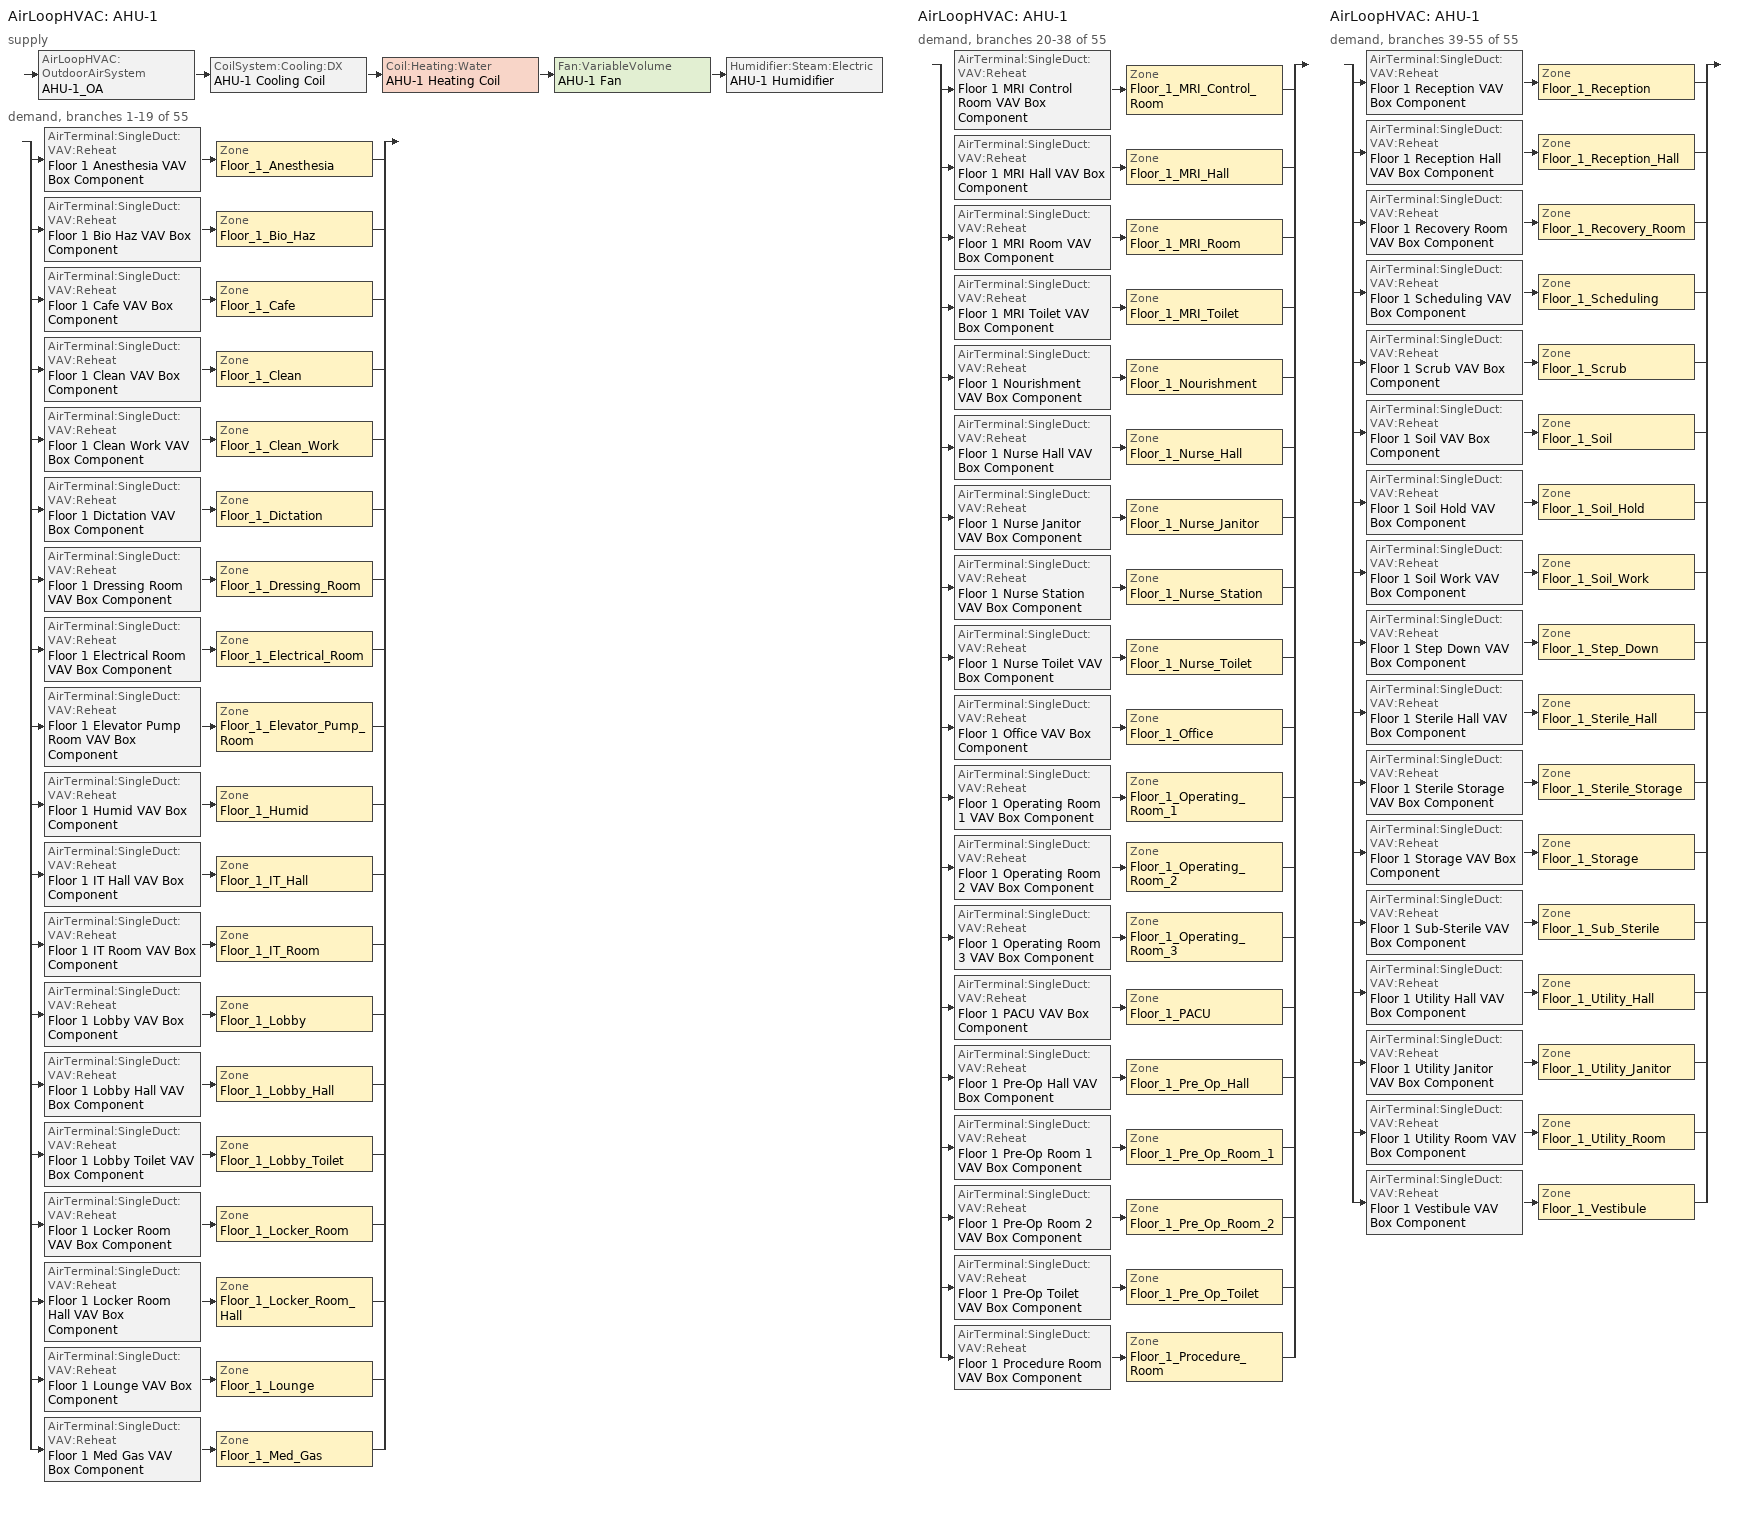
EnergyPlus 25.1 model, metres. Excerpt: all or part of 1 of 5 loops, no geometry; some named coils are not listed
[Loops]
AirLoopHVAC 'AHU-1'
 supply: AirLoopHVAC:OutdoorAirSystem 'AHU-1_OA' > CoilSystem:Cooling:DX 'AHU-1 Cooling Coil' > Coil:Heating:Water 'AHU-1 Heating Coil' > Fan:VariableVolume 'AHU-1 Fan' > Humidifier:Steam:Electric 'AHU-1 Humidifier'
 demand, branches 1-19 of 55: split
  | AirTerminal:SingleDuct:VAV:Reheat 'Floor 1 Anesthesia VAV Box Component' > Zone 'Floor_1_Anesthesia'
  | AirTerminal:SingleDuct:VAV:Reheat 'Floor 1 Bio Haz VAV Box Component' > Zone 'Floor_1_Bio_Haz'
  | AirTerminal:SingleDuct:VAV:Reheat 'Floor 1 Cafe VAV Box Component' > Zone 'Floor_1_Cafe'
  | AirTerminal:SingleDuct:VAV:Reheat 'Floor 1 Clean VAV Box Component' > Zone 'Floor_1_Clean'
  | AirTerminal:SingleDuct:VAV:Reheat 'Floor 1 Clean Work VAV Box Component' > Zone 'Floor_1_Clean_Work'
  | AirTerminal:SingleDuct:VAV:Reheat 'Floor 1 Dictation VAV Box Component' > Zone 'Floor_1_Dictation'
  | AirTerminal:SingleDuct:VAV:Reheat 'Floor 1 Dressing Room VAV Box Component' > Zone 'Floor_1_Dressing_Room'
  | AirTerminal:SingleDuct:VAV:Reheat 'Floor 1 Electrical Room VAV Box Component' > Zone 'Floor_1_Electrical_Room'
  | AirTerminal:SingleDuct:VAV:Reheat 'Floor 1 Elevator Pump Room VAV Box Component' > Zone 'Floor_1_Elevator_Pump_Room'
  | AirTerminal:SingleDuct:VAV:Reheat 'Floor 1 Humid VAV Box Component' > Zone 'Floor_1_Humid'
  | AirTerminal:SingleDuct:VAV:Reheat 'Floor 1 IT Hall VAV Box Component' > Zone 'Floor_1_IT_Hall'
  | AirTerminal:SingleDuct:VAV:Reheat 'Floor 1 IT Room VAV Box Component' > Zone 'Floor_1_IT_Room'
  | AirTerminal:SingleDuct:VAV:Reheat 'Floor 1 Lobby VAV Box Component' > Zone 'Floor_1_Lobby'
  | AirTerminal:SingleDuct:VAV:Reheat 'Floor 1 Lobby Hall VAV Box Component' > Zone 'Floor_1_Lobby_Hall'
  | AirTerminal:SingleDuct:VAV:Reheat 'Floor 1 Lobby Toilet VAV Box Component' > Zone 'Floor_1_Lobby_Toilet'
  | AirTerminal:SingleDuct:VAV:Reheat 'Floor 1 Locker Room VAV Box Component' > Zone 'Floor_1_Locker_Room'
  | AirTerminal:SingleDuct:VAV:Reheat 'Floor 1 Locker Room Hall VAV Box Component' > Zone 'Floor_1_Locker_Room_Hall'
  | AirTerminal:SingleDuct:VAV:Reheat 'Floor 1 Lounge VAV Box Component' > Zone 'Floor_1_Lounge'
  | AirTerminal:SingleDuct:VAV:Reheat 'Floor 1 Med Gas VAV Box Component' > Zone 'Floor_1_Med_Gas'
AirLoopHVAC 'AHU-1'
 demand, branches 20-38 of 55: split
  | AirTerminal:SingleDuct:VAV:Reheat 'Floor 1 MRI Control Room VAV Box Component' > Zone 'Floor_1_MRI_Control_Room'
  | AirTerminal:SingleDuct:VAV:Reheat 'Floor 1 MRI Hall VAV Box Component' > Zone 'Floor_1_MRI_Hall'
  | AirTerminal:SingleDuct:VAV:Reheat 'Floor 1 MRI Room VAV Box Component' > Zone 'Floor_1_MRI_Room'
  | AirTerminal:SingleDuct:VAV:Reheat 'Floor 1 MRI Toilet VAV Box Component' > Zone 'Floor_1_MRI_Toilet'
  | AirTerminal:SingleDuct:VAV:Reheat 'Floor 1 Nourishment VAV Box Component' > Zone 'Floor_1_Nourishment'
  | AirTerminal:SingleDuct:VAV:Reheat 'Floor 1 Nurse Hall VAV Box Component' > Zone 'Floor_1_Nurse_Hall'
  | AirTerminal:SingleDuct:VAV:Reheat 'Floor 1 Nurse Janitor VAV Box Component' > Zone 'Floor_1_Nurse_Janitor'
  | AirTerminal:SingleDuct:VAV:Reheat 'Floor 1 Nurse Station VAV Box Component' > Zone 'Floor_1_Nurse_Station'
  | AirTerminal:SingleDuct:VAV:Reheat 'Floor 1 Nurse Toilet VAV Box Component' > Zone 'Floor_1_Nurse_Toilet'
  | AirTerminal:SingleDuct:VAV:Reheat 'Floor 1 Office VAV Box Component' > Zone 'Floor_1_Office'
  | AirTerminal:SingleDuct:VAV:Reheat 'Floor 1 Operating Room 1 VAV Box Component' > Zone 'Floor_1_Operating_Room_1'
  | AirTerminal:SingleDuct:VAV:Reheat 'Floor 1 Operating Room 2 VAV Box Component' > Zone 'Floor_1_Operating_Room_2'
  | AirTerminal:SingleDuct:VAV:Reheat 'Floor 1 Operating Room 3 VAV Box Component' > Zone 'Floor_1_Operating_Room_3'
  | AirTerminal:SingleDuct:VAV:Reheat 'Floor 1 PACU VAV Box Component' > Zone 'Floor_1_PACU'
  | AirTerminal:SingleDuct:VAV:Reheat 'Floor 1 Pre-Op Hall VAV Box Component' > Zone 'Floor_1_Pre_Op_Hall'
  | AirTerminal:SingleDuct:VAV:Reheat 'Floor 1 Pre-Op Room 1 VAV Box Component' > Zone 'Floor_1_Pre_Op_Room_1'
  | AirTerminal:SingleDuct:VAV:Reheat 'Floor 1 Pre-Op Room 2 VAV Box Component' > Zone 'Floor_1_Pre_Op_Room_2'
  | AirTerminal:SingleDuct:VAV:Reheat 'Floor 1 Pre-Op Toilet VAV Box Component' > Zone 'Floor_1_Pre_Op_Toilet'
  | AirTerminal:SingleDuct:VAV:Reheat 'Floor 1 Procedure Room VAV Box Component' > Zone 'Floor_1_Procedure_Room'
AirLoopHVAC 'AHU-1'
 demand, branches 39-55 of 55: split
  | AirTerminal:SingleDuct:VAV:Reheat 'Floor 1 Reception VAV Box Component' > Zone 'Floor_1_Reception'
  | AirTerminal:SingleDuct:VAV:Reheat 'Floor 1 Reception Hall VAV Box Component' > Zone 'Floor_1_Reception_Hall'
  | AirTerminal:SingleDuct:VAV:Reheat 'Floor 1 Recovery Room VAV Box Component' > Zone 'Floor_1_Recovery_Room'
  | AirTerminal:SingleDuct:VAV:Reheat 'Floor 1 Scheduling VAV Box Component' > Zone 'Floor_1_Scheduling'
  | AirTerminal:SingleDuct:VAV:Reheat 'Floor 1 Scrub VAV Box Component' > Zone 'Floor_1_Scrub'
  | AirTerminal:SingleDuct:VAV:Reheat 'Floor 1 Soil VAV Box Component' > Zone 'Floor_1_Soil'
  | AirTerminal:SingleDuct:VAV:Reheat 'Floor 1 Soil Hold VAV Box Component' > Zone 'Floor_1_Soil_Hold'
  | AirTerminal:SingleDuct:VAV:Reheat 'Floor 1 Soil Work VAV Box Component' > Zone 'Floor_1_Soil_Work'
  | AirTerminal:SingleDuct:VAV:Reheat 'Floor 1 Step Down VAV Box Component' > Zone 'Floor_1_Step_Down'
  | AirTerminal:SingleDuct:VAV:Reheat 'Floor 1 Sterile Hall VAV Box Component' > Zone 'Floor_1_Sterile_Hall'
  | AirTerminal:SingleDuct:VAV:Reheat 'Floor 1 Sterile Storage VAV Box Component' > Zone 'Floor_1_Sterile_Storage'
  | AirTerminal:SingleDuct:VAV:Reheat 'Floor 1 Storage VAV Box Component' > Zone 'Floor_1_Storage'
  | AirTerminal:SingleDuct:VAV:Reheat 'Floor 1 Sub-Sterile VAV Box Component' > Zone 'Floor_1_Sub_Sterile'
  | AirTerminal:SingleDuct:VAV:Reheat 'Floor 1 Utility Hall VAV Box Component' > Zone 'Floor_1_Utility_Hall'
  | AirTerminal:SingleDuct:VAV:Reheat 'Floor 1 Utility Janitor VAV Box Component' > Zone 'Floor_1_Utility_Janitor'
  | AirTerminal:SingleDuct:VAV:Reheat 'Floor 1 Utility Room VAV Box Component' > Zone 'Floor_1_Utility_Room'
  | AirTerminal:SingleDuct:VAV:Reheat 'Floor 1 Vestibule VAV Box Component' > Zone 'Floor_1_Vestibule'
[DesignSpecification:OutdoorAir] Outdoor Air Method=Maximum; Outdoor Air Flow per Zone {m3/s}=0; Outdoor Air Flow Air Changes per Hour {1/hr}=0
Name | Outdoor Air Flow per Person {m3/s-person} | Outdoor Air Flow per Zone Floor Area {m3/s-m2} | Outdoor Air Schedule
DSOA_Floor_1_Anesthesia; DSOA_Floor_1_Procedure_Room; DSOA_Floor_1_Bio_Haz; DSOA_Floor_1_Clean; DSOA_Floor_1_Clean_Work; DSOA_Floor_1_Med_Gas; DSOA_Floor_1_Soil; DSOA_Floor_1_Soil_Hold; DSOA_Floor_1_Soil_Work; DSOA_Floor_1_MRI_Control_Room; DSOA_Floor_1_MRI_Room; DSOA_Floor_1_Nurse_Station; DSOA_Floor_1_Operating_Room_1; DSOA_Floor_1_Operating_Room_2; DSOA_Floor_1_Operating_Room_3; DSOA_Floor_1_PACU; DSOA_Floor_1_Recovery_Room; DSOA_Floor_1_Step_Down; DSOA_Floor_1_Pre_Op_Room_1; DSOA_Floor_1_Pre_Op_Room_2 | 0.000157316 | 0.00169333 | OutpatientHealthHVACAvail
DSOA_Floor_1_Cafe; DSOA_Floor_1_Electrical_Room; DSOA_Floor_1_Elevator_Pump_Room; DSOA_Floor_1_IT_Hall; DSOA_Floor_1_Lobby_Hall; DSOA_Floor_1_Locker_Room_Hall; DSOA_Floor_1_MRI_Hall; DSOA_Floor_1_Nurse_Hall; DSOA_Floor_1_Pre_Op_Hall; DSOA_Floor_1_Reception_Hall; DSOA_Floor_1_Scrub; DSOA_Floor_1_Sterile_Hall; DSOA_Floor_1_Sub_Sterile; DSOA_Floor_1_Utility_Hall; DSOA_Floor_1_Vestibule; DSOA_Floor_1_Lobby; DSOA_Floor_1_Locker_Room; DSOA_Floor_1_Lounge; DSOA_Floor_1_Nourishment; DSOA_Floor_1_Nurse_Janitor; DSOA_Floor_1_Sterile_Storage; DSOA_Floor_1_Storage; DSOA_Floor_1_Utility_Janitor; DSOA_Floor_1_Utility_Room | 7.07921e-05 | 0.000762 | OutpatientHealthHVACAvail
DSOA_Floor_1_Dictation; DSOA_Floor_1_Dressing_Room; DSOA_Floor_1_Humid; DSOA_Floor_1_IT_Room; DSOA_Floor_1_Scheduling; DSOA_Floor_1_Office; DSOA_Floor_1_Reception | 7.07921e-05 | 0.000762 | OutpatientOfficeHVACAvail
DSOA_Floor_1_Lobby_Toilet; DSOA_Floor_1_MRI_Toilet; DSOA_Floor_1_Nurse_Toilet; DSOA_Floor_1_Pre_Op_Toilet | 0 | 0 | OutpatientHealthHVACAvail
[ZoneControl:Thermostat] Temperature Difference Between Cutout And Setpoint {deltaC}=0
Name | Zone or ZoneList | Control Type Schedule | Control 1
ZC_Floor_1_Cafe | Floor_1_Cafe | Floor_1_Cafe Zn Thermostat Schedule | TSDSP_Floor_1_Cafe
ZC_Floor_1_Lobby | Floor_1_Lobby | Floor_1_Lobby Zn Thermostat Schedule | TSDSP_Floor_1_Lobby
ZC_Floor_1_Nourishment | Floor_1_Nourishment | Floor_1_Nourishment Zn Thermostat Schedule | TSDSP_Floor_1_Nourishment
[ThermostatSetpoint:DualSetpoint] Heating Setpoint Temperature Schedule=OutpatientHealthHtgSetpt; Cooling Setpoint Temperature Schedule=OutpatientHealthClgSetpt
TSDSP_Floor_1_Cafe; TSDSP_Floor_1_Lobby; TSDSP_Floor_1_Nourishment
[DesignSpecification:ZoneAirDistribution]
VAV_Zone_AirDistribution: Zone Air Distribution Effectiveness in Cooling Mode=1; Zone Air Distribution Effectiveness in Heating Mode=1; Minimum Zone Ventilation Efficiency=0.6
[Sizing:Zone] Zone Cooling Design Supply Air Temperature Input Method=TemperatureDifference; Zone Cooling Design Supply Air Temperature {C}=12.7778; Zone Cooling Design Supply Air Temperature Difference {deltaC}=8.33333; Zone Heating Design Supply Air Temperature Input Method=TemperatureDifference; Zone Heating Design Supply Air Temperature {C}=40; Zone Heating Design Supply Air Temperature Difference {deltaC}=13.8889; Zone Cooling Design Supply Air Humidity Ratio {kgWater/kgDryAir}=0.0085; Zone Heating Design Supply Air Humidity Ratio {kgWater/kgDryAir}=0.008; Cooling Design Air Flow Rate {m3/s}=0; Cooling Minimum Air Flow Fraction=0; Heating Design Air Flow Method=DesignDay; Heating Design Air Flow Rate {m3/s}=0; Design Specification Zone Air Distribution Object=VAV_Zone_AirDistribution; Zone Load Sizing Method=Sensible Load Only No Latent Load; Zone Latent Cooling Design Supply Air Humidity Ratio Input Method=HumidityRatioDifference; Zone Cooling Design Supply Air Humidity Ratio Difference {kgWater/kgDryAir}=0.005; Zone Latent Heating Design Supply Air Humidity Ratio Input Method=HumidityRatioDifference; Zone Humidification Design Supply Air Humidity Ratio Difference {kgWater/kgDryAir}=0.005
Name | Design Specification Outdoor Air Object | Cooling Design Air Flow Method | Cooling Minimum Air Flow per Zone Floor Area {m3/s-m2}
Floor_1_Anesthesia | DSOA_Floor_1_Anesthesia | DesignDayWithLimit | 0
Floor_1_Bio_Haz | DSOA_Floor_1_Bio_Haz | DesignDay
Floor_1_Cafe | DSOA_Floor_1_Cafe | DesignDay
Floor_1_Clean | DSOA_Floor_1_Clean | DesignDayWithLimit | 0.00338645
Floor_1_Clean_Work | DSOA_Floor_1_Clean_Work | DesignDayWithLimit | 0.00338645
Floor_1_Dictation | DSOA_Floor_1_Dictation | DesignDay
Floor_1_Dressing_Room | DSOA_Floor_1_Dressing_Room | DesignDay
Floor_1_Electrical_Room | DSOA_Floor_1_Electrical_Room | DesignDay
Floor_1_Elevator_Pump_Room | DSOA_Floor_1_Elevator_Pump_Room | DesignDay
Floor_1_Humid | DSOA_Floor_1_Humid | DesignDay
Floor_1_IT_Hall | DSOA_Floor_1_IT_Hall | DesignDay
Floor_1_IT_Room | DSOA_Floor_1_IT_Room | DesignDay
Floor_1_Lobby | DSOA_Floor_1_Lobby | DesignDay
Floor_1_Lobby_Hall | DSOA_Floor_1_Lobby_Hall | DesignDay
Floor_1_Lobby_Toilet | DSOA_Floor_1_Lobby_Toilet | DesignDayWithLimit | 0
Floor_1_Locker_Room | DSOA_Floor_1_Locker_Room | DesignDay
Floor_1_Locker_Room_Hall | DSOA_Floor_1_Locker_Room_Hall | DesignDay
Floor_1_Lounge | DSOA_Floor_1_Lounge | DesignDay
Floor_1_Med_Gas | DSOA_Floor_1_Med_Gas | DesignDay
Floor_1_MRI_Control_Room | DSOA_Floor_1_MRI_Control_Room | DesignDayWithLimit | 0
Floor_1_MRI_Hall | DSOA_Floor_1_MRI_Hall | DesignDay
Floor_1_MRI_Room | DSOA_Floor_1_MRI_Room | DesignDayWithLimit | 0
Floor_1_MRI_Toilet | DSOA_Floor_1_MRI_Toilet | DesignDayWithLimit | 0
Floor_1_Nourishment | DSOA_Floor_1_Nourishment | DesignDay
Floor_1_Nurse_Hall | DSOA_Floor_1_Nurse_Hall | DesignDay
Floor_1_Nurse_Janitor | DSOA_Floor_1_Nurse_Janitor | DesignDay
Floor_1_Nurse_Station | DSOA_Floor_1_Nurse_Station | DesignDay
Floor_1_Nurse_Toilet | DSOA_Floor_1_Nurse_Toilet | DesignDayWithLimit | 0
Floor_1_Office | DSOA_Floor_1_Office | DesignDay
Floor_1_Operating_Room_1 | DSOA_Floor_1_Operating_Room_1 | DesignDayWithLimit | 0.0169323
Floor_1_Operating_Room_2 | DSOA_Floor_1_Operating_Room_2 | DesignDayWithLimit | 0.0169323
Floor_1_Operating_Room_3 | DSOA_Floor_1_Operating_Room_3 | DesignDayWithLimit | 0.0169323
Floor_1_PACU | DSOA_Floor_1_PACU | DesignDayWithLimit | 0.00507968
Floor_1_Pre_Op_Hall | DSOA_Floor_1_Pre_Op_Hall | DesignDay
Floor_1_Pre_Op_Room_1 | DSOA_Floor_1_Pre_Op_Room_1 | DesignDayWithLimit | 0.00507968
Floor_1_Pre_Op_Room_2 | DSOA_Floor_1_Pre_Op_Room_2 | DesignDayWithLimit | 0.00507968
Floor_1_Pre_Op_Toilet | DSOA_Floor_1_Pre_Op_Toilet | DesignDayWithLimit | 0
Floor_1_Procedure_Room | DSOA_Floor_1_Procedure_Room | DesignDayWithLimit | 0.0126992
Floor_1_Reception | DSOA_Floor_1_Reception | DesignDay
Floor_1_Reception_Hall | DSOA_Floor_1_Reception_Hall | DesignDay
Floor_1_Recovery_Room | DSOA_Floor_1_Recovery_Room | DesignDayWithLimit | 0.00507968
Floor_1_Scheduling | DSOA_Floor_1_Scheduling | DesignDay
Floor_1_Scrub | DSOA_Floor_1_Scrub | DesignDay
Floor_1_Soil | DSOA_Floor_1_Soil | DesignDayWithLimit | 0
Floor_1_Soil_Hold | DSOA_Floor_1_Soil_Hold | DesignDayWithLimit | 0
Floor_1_Soil_Work | DSOA_Floor_1_Soil_Work | DesignDayWithLimit | 0
Floor_1_Step_Down | DSOA_Floor_1_Step_Down | DesignDayWithLimit | 0.00507968
Floor_1_Sterile_Hall | DSOA_Floor_1_Sterile_Hall | DesignDay
Floor_1_Sterile_Storage | DSOA_Floor_1_Sterile_Storage | DesignDay
Floor_1_Storage | DSOA_Floor_1_Storage | DesignDay
Floor_1_Sub_Sterile | DSOA_Floor_1_Sub_Sterile | DesignDay
Floor_1_Utility_Hall | DSOA_Floor_1_Utility_Hall | DesignDay
Floor_1_Utility_Janitor | DSOA_Floor_1_Utility_Janitor | DesignDay
Floor_1_Utility_Room | DSOA_Floor_1_Utility_Room | DesignDay
Floor_1_Vestibule | DSOA_Floor_1_Vestibule | DesignDay
[Sizing:System]
AHU-1: Type of Load to Size On=Sensible; Design Outdoor Air Flow Rate {m3/s}=autosize; Central Heating Maximum System Air Flow Ratio=1; Preheat Design Temperature {C}=7; Preheat Design Humidity Ratio {kgWater/kgDryAir}=0.008; Precool Design Temperature {C}=12.7778; Precool Design Humidity Ratio {kgWater/kgDryAir}=0.008; Central Cooling Design Supply Air Temperature {C}=12.7778; Central Heating Design Supply Air Temperature {C}=-15; Type of Zone Sum to Use=NonCoincident; 100% Outdoor Air in Cooling=No; 100% Outdoor Air in Heating=No; Central Cooling Design Supply Air Humidity Ratio {kgWater/kgDryAir}=0.007; Central Heating Design Supply Air Humidity Ratio {kgWater/kgDryAir}=0.007; Cooling Supply Air Flow Rate Method=DesignDay; Cooling Supply Air Flow Rate {m3/s}=0; Heating Supply Air Flow Rate Method=DesignDay; Heating Supply Air Flow Rate {m3/s}=0; System Outdoor Air Method=ZoneSum; Cooling Design Capacity Method=CoolingDesignCapacity; Cooling Design Capacity {W}=autosize; Heating Design Capacity Method=HeatingDesignCapacity; Heating Design Capacity {W}=autosize
[AirTerminal:SingleDuct:VAV:Reheat] Availability Schedule=Always On Discrete; Maximum Air Flow Rate {m3/s}=AUTOSIZE; Zone Minimum Air Flow Input Method=Constant; Maximum Hot Water or Steam Flow Rate {m3/s}=AUTOSIZE; Minimum Hot Water or Steam Flow Rate {m3/s}=0; Convergence Tolerance=0.001; Maximum Flow Fraction During Reheat=0.5; Maximum Reheat Air Temperature {C}=35
Name | Constant Minimum Air Flow Fraction | Reheat Coil | Damper Heating Action
Floor 1 Anesthesia VAV Box Component | 0.3 | Floor 1 Anesthesia VAV Box Reheat Coil | ReverseWithLimits
Floor 1 Bio Haz VAV Box Component | 0.3 | Floor 1 Bio Haz VAV Box Reheat Coil | ReverseWithLimits
Floor 1 Cafe VAV Box Component | 0.3 | Floor 1 Cafe VAV Box Reheat Coil | ReverseWithLimits
Floor 1 Clean VAV Box Component | 0.3 | Floor 1 Clean VAV Box Reheat Coil | ReverseWithLimits
Floor 1 Clean Work VAV Box Component | 0.3 | Floor 1 Clean Work VAV Box Reheat Coil | ReverseWithLimits
Floor 1 Dictation VAV Box Component | 0.3 | Floor 1 Dictation VAV Box Reheat Coil | ReverseWithLimits
Floor 1 Dressing Room VAV Box Component | 0.3 | Floor 1 Dressing Room VAV Box Reheat Coil | ReverseWithLimits
Floor 1 Electrical Room VAV Box Component | 0.3 | Floor 1 Electrical Room VAV Box Reheat Coil | ReverseWithLimits
Floor 1 Elevator Pump Room VAV Box Component | 0.3 | Floor 1 Elevator Pump Room VAV Box Reheat Coil | ReverseWithLimits
Floor 1 Humid VAV Box Component | 0.3 | Floor 1 Humid VAV Box Reheat Coil | ReverseWithLimits
Floor 1 IT Hall VAV Box Component | 0.3 | Floor 1 IT Hall VAV Box Reheat Coil | ReverseWithLimits
Floor 1 IT Room VAV Box Component | 0.3 | Floor 1 IT Room VAV Box Reheat Coil | ReverseWithLimits
Floor 1 Lobby VAV Box Component | 0.3 | Floor 1 Lobby VAV Box Reheat Coil | ReverseWithLimits
Floor 1 Lobby Hall VAV Box Component | 0.3 | Floor 1 Lobby Hall VAV Box Reheat Coil | ReverseWithLimits
Floor 1 Lobby Toilet VAV Box Component | 0.3 | Floor 1 Lobby Toilet VAV Box Reheat Coil | ReverseWithLimits
Floor 1 Locker Room VAV Box Component | 0.3 | Floor 1 Locker Room VAV Box Reheat Coil | ReverseWithLimits
Floor 1 Locker Room Hall VAV Box Component | 0.3 | Floor 1 Locker Room Hall VAV Box Reheat Coil | ReverseWithLimits
Floor 1 Lounge VAV Box Component | 0.3 | Floor 1 Lounge VAV Box Reheat Coil | ReverseWithLimits
Floor 1 Med Gas VAV Box Component | 0.3 | Floor 1 Med Gas VAV Box Reheat Coil | ReverseWithLimits
Floor 1 MRI Control Room VAV Box Component | 0.3 | Floor 1 MRI Control Room VAV Box Reheat Coil | ReverseWithLimits
Floor 1 MRI Hall VAV Box Component | 0.3 | Floor 1 MRI Hall VAV Box Reheat Coil | ReverseWithLimits
Floor 1 MRI Room VAV Box Component | 0.3 | Floor 1 MRI Room VAV Box Reheat Coil | ReverseWithLimits
Floor 1 MRI Toilet VAV Box Component | 0.3 | Floor 1 MRI Toilet VAV Box Reheat Coil | ReverseWithLimits
Floor 1 Nourishment VAV Box Component | 0.3 | Floor 1 Nourishment VAV Box Reheat Coil | ReverseWithLimits
Floor 1 Nurse Hall VAV Box Component | 0.2 | Floor 1 Nurse Hall VAV Box Reheat Coil | ReverseWithLimits
Floor 1 Nurse Janitor VAV Box Component | 0.2 | Floor 1 Nurse Janitor VAV Box Reheat Coil | ReverseWithLimits
Floor 1 Nurse Station VAV Box Component | 0.2 | Floor 1 Nurse Station VAV Box Reheat Coil | ReverseWithLimits
Floor 1 Nurse Toilet VAV Box Component | 0.3 | Floor 1 Nurse Toilet VAV Box Reheat Coil | ReverseWithLimits
Floor 1 Office VAV Box Component | 0.3 | Floor 1 Office VAV Box Reheat Coil | ReverseWithLimits
Floor 1 Operating Room 1 VAV Box Component | 0.3 | Floor 1 Operating Room 1 VAV Box Reheat Coil | ReverseWithLimits
Floor 1 Operating Room 2 VAV Box Component | 0.3 | Floor 1 Operating Room 2 VAV Box Reheat Coil | ReverseWithLimits
Floor 1 Operating Room 3 VAV Box Component | 0.3 | Floor 1 Operating Room 3 VAV Box Reheat Coil | ReverseWithLimits
Floor 1 PACU VAV Box Component | 0.3 | Floor 1 PACU VAV Box Reheat Coil | ReverseWithLimits
Floor 1 Pre-Op Hall VAV Box Component | 0.3 | Floor 1 Pre-Op Hall VAV Box Reheat Coil | ReverseWithLimits
Floor 1 Pre-Op Room 1 VAV Box Component | 0.3 | Floor 1 Pre-Op Room 1 VAV Box Reheat Coil | ReverseWithLimits
Floor 1 Pre-Op Room 2 VAV Box Component | 0.3 | Floor 1 Pre-Op Room 2 VAV Box Reheat Coil | ReverseWithLimits
Floor 1 Pre-Op Toilet VAV Box Component | 0.3 | Floor 1 Pre-Op Toilet VAV Box Reheat Coil | ReverseWithLimits
Floor 1 Procedure Room VAV Box Component | 0.3 | Floor 1 Procedure Room VAV Box Reheat Coil | ReverseWithLimits
Floor 1 Reception VAV Box Component | 0.3 | Floor 1 Reception VAV Box Reheat Coil | ReverseWithLimits
Floor 1 Reception Hall VAV Box Component | 0.3 | Floor 1 Reception Hall VAV Box Reheat Coil | ReverseWithLimits
Floor 1 Recovery Room VAV Box Component | 0.3 | Floor 1 Recovery Room VAV Box Reheat Coil | ReverseWithLimits
Floor 1 Scheduling VAV Box Component | 0.3 | Floor 1 Scheduling VAV Box Reheat Coil | ReverseWithLimits
Floor 1 Scrub VAV Box Component | 0.3 | Floor 1 Scrub VAV Box Reheat Coil | ReverseWithLimits
Floor 1 Soil VAV Box Component | 0.3 | Floor 1 Soil VAV Box Reheat Coil | ReverseWithLimits
Floor 1 Soil Hold VAV Box Component | 0.3 | Floor 1 Soil Hold VAV Box Reheat Coil | ReverseWithLimits
Floor 1 Soil Work VAV Box Component | 0.3 | Floor 1 Soil Work VAV Box Reheat Coil | ReverseWithLimits
Floor 1 Step Down VAV Box Component | 0.3 | Floor 1 Step Down VAV Box Reheat Coil | ReverseWithLimits
Floor 1 Sterile Hall VAV Box Component | 0.3 | Floor 1 Sterile Hall VAV Box Reheat Coil | ReverseWithLimits
Floor 1 Sterile Storage VAV Box Component | 0.3 | Floor 1 Sterile Storage VAV Box Reheat Coil | ReverseWithLimits
Floor 1 Storage VAV Box Component | 0.3 | Floor 1 Storage VAV Box Reheat Coil | Reverse
Floor 1 Sub-Sterile VAV Box Component | 0.3 | Floor 1 Sub-Sterile VAV Box Reheat Coil | ReverseWithLimits
Floor 1 Utility Hall VAV Box Component | 0.3 | Floor 1 Utility Hall VAV Box Reheat Coil | ReverseWithLimits
Floor 1 Utility Janitor VAV Box Component | 0.3 | Floor 1 Utility Janitor VAV Box Reheat Coil | ReverseWithLimits
Floor 1 Utility Room VAV Box Component | 0.3 | Floor 1 Utility Room VAV Box Reheat Coil | ReverseWithLimits
Floor 1 Vestibule VAV Box Component | 0.3 | Floor 1 Vestibule VAV Box Reheat Coil | ReverseWithLimits
[Zone equipment]
Floor_1_Anesthesia: Floor 1 Anesthesia Exhaust Fan, Floor 1 Anesthesia VAV Box Component
Floor_1_Bio_Haz: Floor 1 Bio Haz VAV Box Component
Floor_1_Cafe: Floor 1 Cafe VAV Box Component
Floor_1_Clean: Floor 1 Clean VAV Box Component
Floor_1_Clean_Work: Floor 1 Clean Work VAV Box Component
Floor_1_Dictation: Floor 1 Dictation VAV Box Component
Floor_1_Dressing_Room: Floor 1 Dressing Room VAV Box Component
Floor_1_Electrical_Room: Floor 1 Electrical Room VAV Box Component
Floor_1_Elevator_Pump_Room: Floor 1 Elevator Pump Room VAV Box Component
Floor_1_Humid: Floor 1 Humid VAV Box Component
Floor_1_IT_Hall: Floor 1 IT Hall VAV Box Component
Floor_1_IT_Room: Floor 1 IT Room VAV Box Component
Floor_1_Lobby: Floor 1 Lobby VAV Box Component
Floor_1_Lobby_Hall: Floor 1 Lobby Hall VAV Box Component
Floor_1_Lobby_Toilet: Floor 1 Lobby Toilet Exhaust Fan, Floor 1 Lobby Toilet VAV Box Component
Floor_1_Locker_Room: Floor 1 Locker Room VAV Box Component, Floor 1 Locker Room Exhaust Fan
Floor_1_Locker_Room_Hall: Floor 1 Locker Room Hall VAV Box Component
Floor_1_Lounge: Floor 1 Lounge VAV Box Component
Floor_1_Med_Gas: Floor 1 Med Gas VAV Box Component
Floor_1_MRI_Control_Room: Floor 1 MRI Control Room Exhaust Fan, Floor 1 MRI Control Room VAV Box Component
Floor_1_MRI_Hall: Floor 1 MRI Hall VAV Box Component
Floor_1_MRI_Room: Floor 1 MRI Room Exhaust Fan, Floor 1 MRI Room VAV Box Component
Floor_1_MRI_Toilet: Floor 1 MRI Toilet Exhaust Fan, Floor 1 MRI Toilet VAV Box Component
Floor_1_Nourishment: Floor 1 Nourishment VAV Box Component
Floor_1_Nurse_Hall: Floor 1 Nurse Hall VAV Box Component
Floor_1_Nurse_Janitor: Floor 1 Nurse Janitor VAV Box Component
Floor_1_Nurse_Station: Floor 1 Nurse Station VAV Box Component
Floor_1_Nurse_Toilet: Floor 1 Nurse Toilet Exhaust Fan, Floor 1 Nurse Toilet VAV Box Component
Floor_1_Office: Floor 1 Office VAV Box Component
Floor_1_Operating_Room_1: Floor 1 Operating Room 1 VAV Box Component
Floor_1_Operating_Room_2: Floor 1 Operating Room 2 VAV Box Component
Floor_1_Operating_Room_3: Floor 1 Operating Room 3 VAV Box Component
Floor_1_PACU: Floor 1 PACU VAV Box Component
Floor_1_Pre_Op_Hall: Floor 1 Pre-Op Hall VAV Box Component
Floor_1_Pre_Op_Room_1: Floor 1 Pre-Op Room 1 VAV Box Component
Floor_1_Pre_Op_Room_2: Floor 1 Pre-Op Room 2 VAV Box Component
Floor_1_Pre_Op_Toilet: Floor 1 Pre-Op Toilet Exhaust Fan, Floor 1 Pre-Op Toilet VAV Box Component
Floor_1_Procedure_Room: Floor 1 Procedure Room VAV Box Component
Floor_1_Reception: Floor 1 Reception VAV Box Component
Floor_1_Reception_Hall: Floor 1 Reception Hall VAV Box Component
Floor_1_Recovery_Room: Floor 1 Recovery Room VAV Box Component
Floor_1_Scheduling: Floor 1 Scheduling VAV Box Component
Floor_1_Scrub: Floor 1 Scrub VAV Box Component
Floor_1_Soil: Floor 1 Soil Exhaust Fan, Floor 1 Soil VAV Box Component
Floor_1_Soil_Hold: Floor 1 Soil Hold Exhaust Fan, Floor 1 Soil Hold VAV Box Component
Floor_1_Soil_Work: Floor 1 Soil Work Exhaust Fan, Floor 1 Soil Work VAV Box Component
Floor_1_Step_Down: Floor 1 Step Down VAV Box Component
Floor_1_Sterile_Hall: Floor 1 Sterile Hall VAV Box Component
Floor_1_Sterile_Storage: Floor 1 Sterile Storage VAV Box Component
Floor_1_Storage: Floor 1 Storage VAV Box Component
Floor_1_Sub_Sterile: Floor 1 Sub-Sterile VAV Box Component
Floor_1_Utility_Hall: Floor 1 Utility Hall VAV Box Component
Floor_1_Utility_Janitor: Floor 1 Utility Janitor VAV Box Component
Floor_1_Utility_Room: Floor 1 Utility Room VAV Box Component
Floor_1_Vestibule: Floor 1 Vestibule VAV Box Component
[Fan:VariableVolume]
AHU-1 Fan: Availability Schedule=OutpatientHealthHVACAvail; Fan Total Efficiency=0.59; Pressure Rise {Pa}=939.27; Maximum Flow Rate {m3/s}=AUTOSIZE; Fan Power Minimum Flow Rate Input Method=Fraction; Fan Power Minimum Flow Fraction=0.25; Fan Power Minimum Air Flow Rate {m3/s}=0; Motor Efficiency=0.9; Motor In Airstream Fraction=1; Fan Power Coefficient 1=0.0408; Fan Power Coefficient 2=0.088; Fan Power Coefficient 3=-0.0729; Fan Power Coefficient 4=0.9437; Fan Power Coefficient 5=0
[Fan:ZoneExhaust] Availability Schedule=OutpatientHealthHVACAvail
Name | Fan Total Efficiency | Pressure Rise {Pa} | Maximum Flow Rate {m3/s} | System Availability Manager Coupling Mode | Balanced Exhaust Fraction Schedule
Floor 1 Anesthesia Exhaust Fan | 0.31 | 249.1 | 0.0679562 | Coupled | Off
Floor 1 Lobby Toilet Exhaust Fan; Floor 1 MRI Toilet Exhaust Fan; Floor 1 Nurse Toilet Exhaust Fan; Floor 1 Pre-Op Toilet Exhaust Fan | 0.31 | 249.1 | 0.0424726 | Decoupled | Always On Discrete
Floor 1 MRI Control Room Exhaust Fan | 0.31 | 249.1 | 0.1586 | Decoupled | Off
Floor 1 MRI Room Exhaust Fan | 0.385 | 124.5 | 0.4153 | Decoupled | Always On Discrete
Floor 1 Soil Exhaust Fan | 0.31 | 249.1 | 0.0991028 | Decoupled | Off
Floor 1 Soil Hold Exhaust Fan | 0.31 | 249.1 | 0.0440457 | Decoupled | Off
Floor 1 Soil Work Exhaust Fan | 0.31 | 249.1 | 0.141575 | Decoupled | Off
Floor 1 Locker Room Exhaust Fan | 0.385 | 124.5 | 0.0778713 | Coupled | Off
[Coil:Cooling:DX:TwoSpeed]
AHU-1 Cooling Coil: Availability Schedule=Always On Discrete; High Speed Gross Rated Total Cooling Capacity {W}=AUTOSIZE; High Speed Rated Sensible Heat Ratio=AUTOSIZE; High Speed Gross Rated Cooling COP {W/W}=3.42; High Speed Rated Air Flow Rate {m3/s}=AUTOSIZE; Total Cooling Capacity Function of Temperature Curve=LgDX_OpHC_CapFT; Total Cooling Capacity Function of Flow Fraction Curve=LgDX_OpHC_CapFF; Energy Input Ratio Function of Temperature Curve=LgDX_OpHC_EIRFT; Energy Input Ratio Function of Flow Fraction Curve=LgDX_OpHC_EIRFF; Part Load Fraction Correlation Curve=LgDX_OpHC_PLR; Low Speed Gross Rated Total Cooling Capacity {W}=AUTOSIZE; Low Speed Gross Rated Sensible Heat Ratio=AUTOSIZE; Low Speed Gross Rated Cooling COP {W/W}=3.42; Low Speed Rated Air Flow Rate {m3/s}=AUTOSIZE; Low Speed Total Cooling Capacity Function of Temperature Curve=LgDX_OpHC_CapFT; Low Speed Energy Input Ratio Function of Temperature Curve=LgDX_OpHC_EIRFT; Condenser Type=AirCooled; Minimum Outdoor Dry-Bulb Temperature for Compressor Operation {C}=-25
[Coil:Heating:Water]
AHU-1 Heating Coil: Availability Schedule=Always On Discrete; U-Factor Times Area Value {W/K}=AUTOSIZE; Maximum Water Flow Rate {m3/s}=AUTOSIZE; Performance Input Method=UFactorTimesAreaAndDesignWaterFlowRate; Rated Capacity {W}=AUTOSIZE; Rated Inlet Water Temperature {C}=71.1111; Rated Inlet Air Temperature {C}=16.6; Rated Outlet Water Temperature {C}=48.8889; Rated Outlet Air Temperature {C}=32.2
[CoilSystem:Cooling:DX]
AHU-1 Cooling Coil: Availability Schedule=Always On Discrete; Cooling Coil=AHU-1 Cooling Coil
[Humidifier:Steam:Electric]
AHU-1 Humidifier: Availability Schedule=Always On Discrete; Rated Capacity {m3/s}=Autosize; Rated Power {W}=autosize; Rated Fan Power {W}=0; Standby Power {W}=0
[HeatExchanger:AirToAir:SensibleAndLatent]
AHU-1 HtRcvry: Availability Schedule=Always On Discrete; Nominal Supply Air Flow Rate {m3/s}=autosize; Sensible Effectiveness at 100% Heating Air Flow=0.6; Latent Effectiveness at 100% Heating Air Flow=0; Sensible Effectiveness at 100% Cooling Air Flow=0.6; Latent Effectiveness at 100% Cooling Air Flow=0; Nominal Electric Power {W}=0; Supply Air Outlet Temperature Control=No; Heat Exchanger Type=Plate; Frost Control Type=None; Threshold Temperature {C}=1.7; Economizer Lockout=Yes; Sensible Effectiveness of Heating Air Flow Curve=VAV_1 HtRcvry_1; Sensible Effectiveness of Cooling Air Flow Curve=VAV_1 HtRcvry_3
[Controller:WaterCoil]
AHU-1_HeatC_Controller: Control Variable=Temperature; Action=NORMAL; Actuator Variable=FLOW; Controller Convergence Tolerance {deltaC}=0.0001; Maximum Actuated Flow {m3/s}=AUTOSIZE; Minimum Actuated Flow {m3/s}=0
[Controller:OutdoorAir]
AHU-1_OA_Controller: Minimum Outdoor Air Flow Rate {m3/s}=0; Maximum Outdoor Air Flow Rate {m3/s}=AUTOSIZE; Economizer Control Type=FixedDryBulb; Economizer Control Action Type=ModulateFlow; Economizer Maximum Limit Dry-Bulb Temperature {C}=23.8889; Lockout Type=LockoutWithHeating; Minimum Limit Type=FixedMinimum; Minimum Outdoor Air Schedule=OutpatientHealthHVACAvail; Maximum Fraction of Outdoor Air Schedule=OutpatientHealthHVACAvail; Mechanical Ventilation Controller=AHU-1_DCV
[Controller:MechanicalVentilation]
AHU-1_DCV: Availability Schedule=OutpatientHealthHVACAvail; Demand Controlled Ventilation=Yes; System Outdoor Air Method=ZoneSum; Zone or ZoneList 1=Floor_1_Anesthesia; Design Specification Outdoor Air Object Name 1=DSOA_Floor_1_Anesthesia; Zone or ZoneList 2=Floor_1_Bio_Haz; Design Specification Outdoor Air Object Name 2=DSOA_Floor_1_Bio_Haz; Zone or ZoneList 3=Floor_1_Cafe; Design Specification Outdoor Air Object Name 3=DSOA_Floor_1_Cafe; Zone or ZoneList 4=Floor_1_Clean; Design Specification Outdoor Air Object Name 4=DSOA_Floor_1_Clean; Zone or ZoneList 5=Floor_1_Clean_Work; Design Specification Outdoor Air Object Name 5=DSOA_Floor_1_Clean_Work; Zone or ZoneList 6=Floor_1_Dictation; Design Specification Outdoor Air Object Name 6=DSOA_Floor_1_Dictation; Zone or ZoneList 7=Floor_1_Dressing_Room; Design Specification Outdoor Air Object Name 7=DSOA_Floor_1_Dressing_Room; Zone or ZoneList 8=Floor_1_Electrical_Room; Design Specification Outdoor Air Object Name 8=DSOA_Floor_1_Electrical_Room; Zone or ZoneList 9=Floor_1_Elevator_Pump_Room; Design Specification Outdoor Air Object Name 9=DSOA_Floor_1_Elevator_Pump_Room; Zone or ZoneList 10=Floor_1_Humid; Design Specification Outdoor Air Object Name 10=DSOA_Floor_1_Humid; Zone or ZoneList 11=Floor_1_IT_Hall; Design Specification Outdoor Air Object Name 11=DSOA_Floor_1_IT_Hall; Zone or ZoneList 12=Floor_1_IT_Room; Design Specification Outdoor Air Object Name 12=DSOA_Floor_1_IT_Room; Zone or ZoneList 13=Floor_1_Lobby; Design Specification Outdoor Air Object Name 13=DSOA_Floor_1_Lobby; Zone or ZoneList 14=Floor_1_Lobby_Hall; Design Specification Outdoor Air Object Name 14=DSOA_Floor_1_Lobby_Hall; Zone or ZoneList 15=Floor_1_Sub_Sterile; Design Specification Outdoor Air Object Name 15=DSOA_Floor_1_Sub_Sterile; Zone or ZoneList 16=Floor_1_Locker_Room; Design Specification Outdoor Air Object Name 16=DSOA_Floor_1_Locker_Room; Zone or ZoneList 17=Floor_1_Locker_Room_Hall; Design Specification Outdoor Air Object Name 17=DSOA_Floor_1_Locker_Room_Hall; Zone or ZoneList 18=Floor_1_Lounge; Design Specification Outdoor Air Object Name 18=DSOA_Floor_1_Lounge; Zone or ZoneList 19=Floor_1_Med_Gas; Design Specification Outdoor Air Object Name 19=DSOA_Floor_1_Med_Gas; Zone or ZoneList 20=Floor_1_MRI_Control_Room; Design Specification Outdoor Air Object Name 20=DSOA_Floor_1_MRI_Control_Room; Zone or ZoneList 21=Floor_1_MRI_Hall; Design Specification Outdoor Air Object Name 21=DSOA_Floor_1_MRI_Hall; Zone or ZoneList 22=Floor_1_MRI_Room; Design Specification Outdoor Air Object Name 22=DSOA_Floor_1_MRI_Room; Zone or ZoneList 23=Floor_1_Utility_Hall; Design Specification Outdoor Air Object Name 23=DSOA_Floor_1_Utility_Hall; Zone or ZoneList 24=Floor_1_Nourishment; Design Specification Outdoor Air Object Name 24=DSOA_Floor_1_Nourishment; Zone or ZoneList 25=Floor_1_Nurse_Hall; Design Specification Outdoor Air Object Name 25=DSOA_Floor_1_Nurse_Hall; Zone or ZoneList 26=Floor_1_Nurse_Janitor; Design Specification Outdoor Air Object Name 26=DSOA_Floor_1_Nurse_Janitor; Zone or ZoneList 27=Floor_1_Nurse_Station; Design Specification Outdoor Air Object Name 27=DSOA_Floor_1_Nurse_Station; Zone or ZoneList 28=Floor_1_Utility_Room; Design Specification Outdoor Air Object Name 28=DSOA_Floor_1_Utility_Room; Zone or ZoneList 29=Floor_1_Office; Design Specification Outdoor Air Object Name 29=DSOA_Floor_1_Office; Zone or ZoneList 30=Floor_1_Operating_Room_1; Design Specification Outdoor Air Object Name 30=DSOA_Floor_1_Operating_Room_1; Zone or ZoneList 31=Floor_1_Operating_Room_2; Design Specification Outdoor Air Object Name 31=DSOA_Floor_1_Operating_Room_2; Zone or ZoneList 32=Floor_1_Operating_Room_3; Design Specification Outdoor Air Object Name 32=DSOA_Floor_1_Operating_Room_3; Zone or ZoneList 33=Floor_1_PACU; Design Specification Outdoor Air Object Name 33=DSOA_Floor_1_PACU; Zone or ZoneList 34=Floor_1_Pre_Op_Hall; Design Specification Outdoor Air Object Name 34=DSOA_Floor_1_Pre_Op_Hall; Zone or ZoneList 35=Floor_1_Pre_Op_Room_1; Design Specification Outdoor Air Object Name 35=DSOA_Floor_1_Pre_Op_Room_1; Zone or ZoneList 36=Floor_1_Pre_Op_Room_2; Design Specification Outdoor Air Object Name 36=DSOA_Floor_1_Pre_Op_Room_2; Zone or ZoneList 37=Floor_1_Vestibule; Design Specification Outdoor Air Object Name 37=DSOA_Floor_1_Vestibule; Zone or ZoneList 38=Floor_1_Procedure_Room; Design Specification Outdoor Air Object Name 38=DSOA_Floor_1_Procedure_Room; Zone or ZoneList 39=Floor_1_Reception; Design Specification Outdoor Air Object Name 39=DSOA_Floor_1_Reception; Zone or ZoneList 40=Floor_1_Reception_Hall; Design Specification Outdoor Air Object Name 40=DSOA_Floor_1_Reception_Hall; Zone or ZoneList 41=Floor_1_Recovery_Room; Design Specification Outdoor Air Object Name 41=DSOA_Floor_1_Recovery_Room; Zone or ZoneList 42=Floor_1_Scheduling; Design Specification Outdoor Air Object Name 42=DSOA_Floor_1_Scheduling; Zone or ZoneList 43=Floor_1_Scrub; Design Specification Outdoor Air Object Name 43=DSOA_Floor_1_Scrub; Zone or ZoneList 44=Floor_1_Soil; Design Specification Outdoor Air Object Name 44=DSOA_Floor_1_Soil; Zone or ZoneList 45=Floor_1_Soil_Hold; Design Specification Outdoor Air Object Name 45=DSOA_Floor_1_Soil_Hold; Zone or ZoneList 46=Floor_1_Soil_Work; Design Specification Outdoor Air Object Name 46=DSOA_Floor_1_Soil_Work; Zone or ZoneList 47=Floor_1_Step_Down; Design Specification Outdoor Air Object Name 47=DSOA_Floor_1_Step_Down; Zone or ZoneList 48=Floor_1_Sterile_Hall; Design Specification Outdoor Air Object Name 48=DSOA_Floor_1_Sterile_Hall; Zone or ZoneList 49=Floor_1_Sterile_Storage; Design Specification Outdoor Air Object Name 49=DSOA_Floor_1_Sterile_Storage; Zone or ZoneList 50=Floor_1_Storage; Design Specification Outdoor Air Object Name 50=DSOA_Floor_1_Storage
[AirLoopHVAC]
AHU-1: Design Supply Air Flow Rate {m3/s}=AUTOSIZE
[SetpointManager:MixedAir] Control Variable=Temperature
Name | Setpoint Node or NodeList
AHU-1_CoolC SAT Manager | AHU-1_CoolC-AHU-1_HeatCNode
AHU-1_HeatC MixedAir Manager | AHU-1_HeatC-AHU-1 FanNode
AHU-1_OAMixed Air Temp Manager | AHU-1_OA-AHU-1_CoolCNode
AHU-1_HtRcvry OA Outlet Node Air Temp Manager | AHU-1_HtRcvry OA Outlet Node
[SetpointManager:Warmest]
AHU-1 Supply Air Temperature Manager: Control Variable=Temperature; HVAC Air Loop=AHU-1; Minimum Setpoint Temperature {C}=12.8; Maximum Setpoint Temperature {C}=15.6; Strategy=MaximumTemperature; Setpoint Node or NodeList=AHU-1 Supply Equipment Outlet Node
[SetpointManager:MultiZone:Humidity:Minimum]
AHU-1 Humidifier HUMRAT setpoint: HVAC Air Loop=AHU-1; Setpoint Node or NodeList=AHU-1 Supply Equipment Outlet Node
[SetpointManager:MultiZone:Humidity:Maximum]
AHU-1 CoolC HUMRAT setpoint: HVAC Air Loop=AHU-1; Setpoint Node or NodeList=AHU-1_CoolC-AHU-1_HeatCNode
[Schedule:Day:Hourly]
OffDay; OutpatientOfficeHVACAvailSat; OutpatientOfficeHVACAvailSun: 0, 0, 0, 0, 0, 0, 0, 0, 0, 0, 0, 0, 0, 0, 0, 0, 0, 0, 0, 0, 0, 0, 0, 0
OutpatientHealthHVACAvailWD: 0, 0, 0, 0, 0, 0, 1, 1, 1, 1, 1, 1, 1, 1, 1, 1, 1, 1, 1, 1, 1, 1, 0, 0
OutpatientHealthHVACAvailSat: 0, 0, 0, 0, 0, 0, 1, 1, 1, 1, 1, 1, 1, 1, 1, 1, 1, 1, 1, 0, 0, 0, 0, 0
OutpatientHealthHVACAvailSun: 0, 0, 0, 0, 0, 0, 0, 1, 1, 1, 1, 1, 1, 1, 1, 1, 0, 0, 0, 0, 0, 0, 0, 0
OutpatientHealthHtgSetptWD; OutpatientHealthHtgSetptSat; OutpatientHealthHtgSetptSun: 21.11, 21.11, 21.11, 21.11, 21.11, 21.11, 21.11, 21.11, 21.11, 21.11, 21.11, 21.11, 21.11, 21.11, 21.11, 21.11, 21.11, 21.11, 21.11, 21.11, 21.11, 21.11, 21.11, 21.11
OutpatientHealthClgSetptWD; OutpatientHealthClgSetptSat; OutpatientHealthClgSetptSun: 23.89, 23.89, 23.89, 23.89, 23.89, 23.89, 23.89, 23.89, 23.89, 23.89, 23.89, 23.89, 23.89, 23.89, 23.89, 23.89, 23.89, 23.89, 23.89, 23.89, 23.89, 23.89, 23.89, 23.89
OutpatientOfficeHVACAvailWD: 0, 0, 0, 0, 0, 1, 1, 1, 1, 1, 1, 1, 1, 1, 1, 1, 1, 1, 1, 1, 1, 1, 1, 1
[Schedule:Week:Daily]
OffWk: OffDay, OffDay, OffDay, OffDay, OffDay, OffDay, OffDay, OffDay, OffDay, OffDay, OffDay, OffDay
OutpatientHealthClgSetptWk: OutpatientHealthClgSetptSun, OutpatientHealthClgSetptWD, OutpatientHealthClgSetptWD, OutpatientHealthClgSetptWD, OutpatientHealthClgSetptWD, OutpatientHealthClgSetptWD, OutpatientHealthClgSetptSat, OutpatientHealthClgSetptSun, OutpatientHealthClgSetptWD, OutpatientHealthClgSetptWD, OutpatientHealthClgSetptSun, OutpatientHealthClgSetptSun
OutpatientHealthHVACAvailWk: OutpatientHealthHVACAvailSun, OutpatientHealthHVACAvailWD, OutpatientHealthHVACAvailWD, OutpatientHealthHVACAvailWD, OutpatientHealthHVACAvailWD, OutpatientHealthHVACAvailWD, OutpatientHealthHVACAvailSat, OutpatientHealthHVACAvailSun, OutpatientHealthHVACAvailWD, OutpatientHealthHVACAvailWD, OutpatientHealthHVACAvailSun, OutpatientHealthHVACAvailSun
OutpatientHealthHtgSetptWk: OutpatientHealthHtgSetptSun, OutpatientHealthHtgSetptWD, OutpatientHealthHtgSetptWD, OutpatientHealthHtgSetptWD, OutpatientHealthHtgSetptWD, OutpatientHealthHtgSetptWD, OutpatientHealthHtgSetptSat, OutpatientHealthHtgSetptSun, OutpatientHealthHtgSetptWD, OutpatientHealthHtgSetptWD, OutpatientHealthHtgSetptSun, OutpatientHealthHtgSetptSun
OutpatientOfficeHVACAvailWk: OutpatientOfficeHVACAvailSun, OutpatientOfficeHVACAvailWD, OutpatientOfficeHVACAvailWD, OutpatientOfficeHVACAvailWD, OutpatientOfficeHVACAvailWD, OutpatientOfficeHVACAvailWD, OutpatientOfficeHVACAvailSat, OutpatientOfficeHVACAvailSun, OutpatientOfficeHVACAvailWD, OutpatientOfficeHVACAvailWD, OutpatientOfficeHVACAvailSun, OutpatientOfficeHVACAvailSun
[Schedule:Year]
Off: OffWk, 1, 1, 12, 31
OutpatientHealthClgSetpt: OutpatientHealthClgSetptWk, 1, 1, 12, 31
OutpatientHealthHVACAvail: OutpatientHealthHVACAvailWk, 1, 1, 12, 31
OutpatientHealthHtgSetpt: OutpatientHealthHtgSetptWk, 1, 1, 12, 31
OutpatientOfficeHVACAvail: OutpatientOfficeHVACAvailWk, 1, 1, 12, 31
[Schedule:Constant]
Always On Discrete: Hourly Value=1
[Schedule:Compact]
Floor_1_Cafe Zn Thermostat Schedule; Floor_1_Lobby Zn Thermostat Schedule; Floor_1_Nourishment Zn Thermostat Schedule: Through: 12/31, For: AllDays, Until: 24:00, 4
[Curve:Quadratic]
Name | Coefficient1 Constant | Coefficient2 x | Coefficient3 x**2 | Minimum Value of x | Maximum Value of x
LgDX_OpHC_CapFF | 0.77136 | 0.34053 | -0.11088 | 0.75918 | 1.13877
LgDX_OpHC_EIRFF | 1.2055 | -0.32953 | 0.12308 | 0.75918 | 1.13877
LgDX_OpHC_PLR | 0.771 | 0.229 | 0 | 0 | 1
[Curve:Biquadratic] Minimum Value of x=17; Maximum Value of x=22; Minimum Value of y=13; Maximum Value of y=46
Name | Coefficient1 Constant | Coefficient2 x | Coefficient3 x**2 | Coefficient4 y | Coefficient5 y**2 | Coefficient6 x*y
LgDX_OpHC_CapFT | 0.42415 | 0.04426 | -0.00042 | 0.00333 | -8e-05 | -0.00021
LgDX_OpHC_EIRFT | 1.23649 | -0.02431 | 0.00057 | -0.01434 | 0.00063 | -0.00038
[Table:IndependentVariable]
HxAirFlowRatio: Linear, Linear, 0, 10, Dimensionless, 0.75, 1
[Table:IndependentVariableList]
effectiveness_IndependentVariableList: HxAirFlowRatio
[Table:Lookup]
VAV_1 HtRcvry_1; VAV_1 HtRcvry_3: effectiveness_IndependentVariableList, DivisorOnly, 0.6, 0, 10, Dimensionless, 0.65, 0.6
